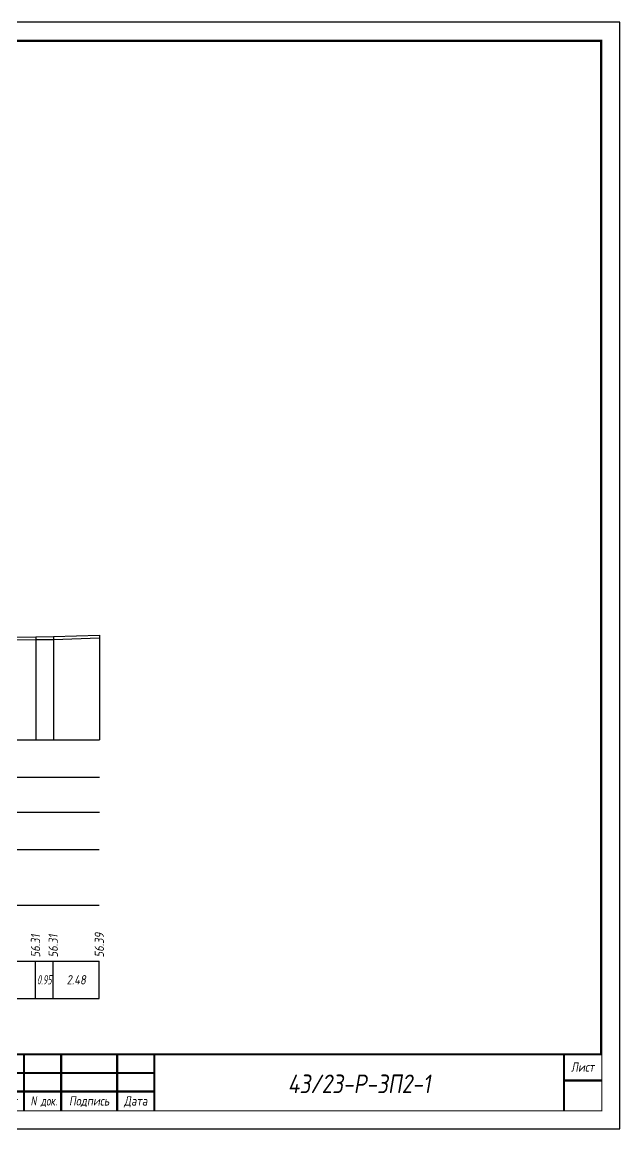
# Model space of a CAD drawing. Extents: x -717 to 1451, y -133302 to 233.
# Drawn here: x 229.5 to 389.9, y -79270.4 to -78973.4 of the extents above; entities that cross this region are included whole.
import ezdxf
from ezdxf.enums import TextEntityAlignment as Align

# ---------------------------------------------------------------- set-up
doc = ezdxf.new("R2010")
doc.units = 0
for name, color, linetype in [('Зарамочное оформление', 7, 'Continuous'), ('Код_510', 7, 'Continuous'), ('Таблица', 7, 'Continuous'), ('Черный поперечник', 3, 'Continuous')]:
    doc.layers.add(name, color=color, linetype=linetype)
doc.layers.add('Контур_2570', color=7, linetype='Continuous', true_color=0x80ff00)
doc.styles.add('М', font='romand.shx', dxfattribs={"width": 0.8, "oblique": 10, "height": 2.5})

# ---------------------------------------------------------------- blocks, each defined once
blk = doc.blocks.new('Штамп')
at = {"linetype": 'Continuous'}
blk.add_wipeout([(199.95, -411.25), (384.95, -411.25), (384.95, -426.25), (199.95, -426.25)], dxfattribs=at).dxf.layer = 'Зарамочное оформление'
at = {"layer": 'Зарамочное оформление', "linetype": 'Continuous', "lineweight": -3, "const_width": 0.6, "flags": 128}
for points in [[(199.95, -426.25), (199.95, -411.25), (384.95, -411.25)], [(209.95, -411.25), (209.95, -426.25)], [(219.95, -411.25), (219.95, -426.25)], [(229.95, -411.25), (229.95, -426.25)], [(239.95, -411.25), (239.95, -426.25)], [(254.95, -411.25), (254.95, -426.25)], [(264.95, -411.25), (264.95, -426.25)], [(374.95, -411.25), (374.95, -426.25)], [(199.95, -416.25), (264.95, -416.25)], [(374.95, -418.25), (384.95, -418.25)], [(199.95, -421.25), (264.95, -421.25)]]:
    blk.add_lwpolyline(points, dxfattribs=at)
at = {"linetype": 'Continuous', "insert": (319.95, -419.17), "char_height": 5, "width": 110, "attachment_point": 5, "style": 'М'}
blk.add_mtext('{\\Q10;\\W0.8;43/23-Р-ЗП2-1}', dxfattribs=at)
at = {"layer": 'Зарамочное оформление', "linetype": 'Continuous', "style": 'М', "oblique": 10}
for s, width, p in [('Лист', 0.8, (379.95, -414.66)), ('Изм.', 0.8, (204.95, -423.75)), ('Кол.уч.', 0.7, (214.95, -423.75)), ('Лист', 0.8, (224.95, -423.75)), ('N док.', 0.7, (235.28, -423.75)), ('Подпись', 0.8, (247.45, -423.75)), ('Дата', 0.8, (259.95, -423.75))]:
    blk.add_text(s, height=2.5, dxfattribs=dict(at, width=width)).set_placement(p, align=Align.MIDDLE_CENTER)
blk = doc.blocks.new('шифр')
blk.add_blockref('Штамп', (0, -78899))

msp = doc.modelspace()

# ---------------------------------------------------------------- linework, layer by layer
at = {"flags": 128}
msp.add_lwpolyline([(-30.054, -79270.421), (389.946, -79270.421), (389.946, -78973.421), (-30.054, -78973.421)], close=True, dxfattribs=at)
at = {"const_width": 0.6, "flags": 128}
msp.add_lwpolyline([(-10.054, -79265.421), (384.946, -79265.421), (384.946, -78978.421), (-10.054, -78978.421)], close=True, dxfattribs=at)
at = {"layer": 'Код_510'}
for p, q in [((233.049, -79235.421), (233.049, -79225.421)), ((237.798, -79235.421), (237.798, -79225.421)), ((250.179, -79235.421), (250.179, -79225.421))]:
    msp.add_line(p, q, dxfattribs=at)
at = {"layer": 'Контур_2570', "flags": 128}
msp.add_lwpolyline([(215.299, -79139.397), (233.103, -79139.095), (237.852, -79139.078), (250.233, -79138.684)], dxfattribs=at)
at = {"layer": 'Таблица'}
for p, q in [((84.316, -79166), (250.233, -79166)), ((84.316, -79176), (250.233, -79176)), ((84.316, -79185.421), (250.233, -79185.421)), ((84.262, -79195.421), (250.179, -79195.421)), ((84.262, -79210.421), (250.179, -79210.421)), ((84.262, -79225.421), (250.179, -79225.421)), ((84.262, -79235.421), (250.179, -79235.421))]:
    msp.add_line(p, q, dxfattribs=at)
at = {"layer": 'Черный поперечник', "color": 7}
for p, q in [((233.103, -79138.345), (233.103, -79166)), ((237.852, -79138.328), (237.852, -79166)), ((250.233, -79137.934), (250.233, -79166))]:
    msp.add_line(p, q, dxfattribs=at)
at = {"layer": 'Черный поперечник', "flags": 128}
msp.add_lwpolyline([(215.299, -79138.647), (233.103, -79138.345), (237.852, -79138.328), (250.233, -79137.934)], dxfattribs=at)

# ---------------------------------------------------------------- texts
at = {"linetype": 'Continuous', "style": 'М', "oblique": 10, "width": 0.8}
msp.add_text('259', height=2.5, dxfattribs=at).set_placement((380.312, -79261.509), align=Align.MIDDLE)
at = {"layer": 'Код_510', "style": 'М', "oblique": 10, "width": 0.8}
for s, p in [('56.31', (233.049, -79224.421)), ('56.31', (237.798, -79224.421)), ('56.39', (250.179, -79224.421))]:
    msp.add_text(s, height=2.5, rotation=90, dxfattribs=at).set_placement(p, align=Align.MIDDLE_LEFT)
at = {"layer": 'Код_510', "style": 'М', "oblique": 10}
for s, width, p in [('0.95', 0.6, (235.423, -79230.421)), ('2.48', 0.8, (243.989, -79230.421))]:
    msp.add_text(s, height=2.5, dxfattribs=dict(at, width=width)).set_placement(p, align=Align.MIDDLE_CENTER)

# ---------------------------------------------------------------- next in the draw order: block references
msp.add_blockref('шифр', (0, 59.829))

doc.saveas('drawing.dxf')
